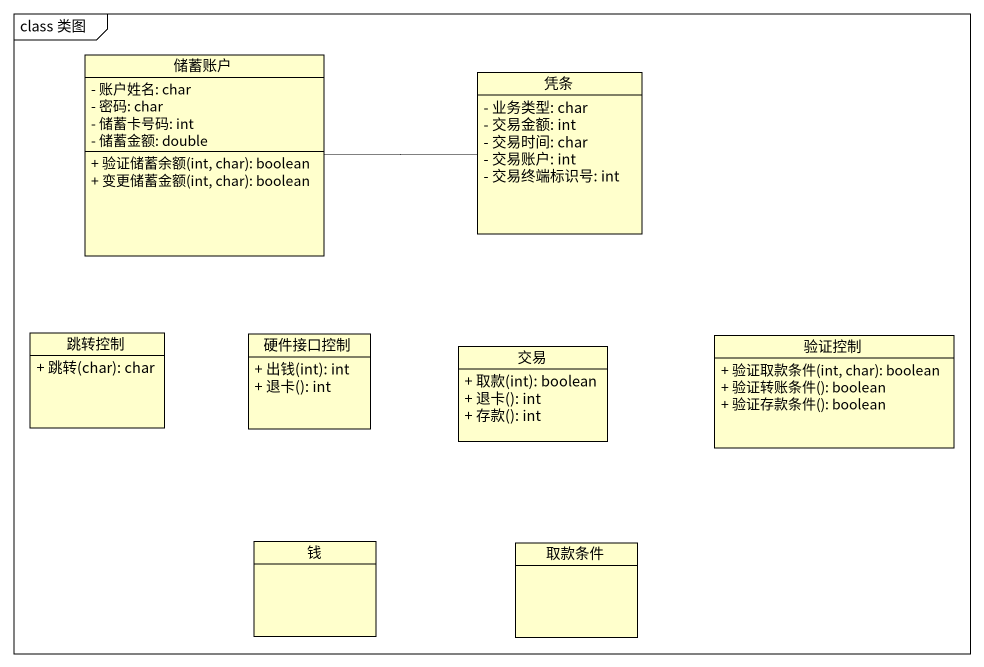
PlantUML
@startuml
mainframe class 类图
hide circle
hide empty members
skinparam classAttributeIconSize 0
class 储蓄账户 {
  - 账户姓名: char
  - 密码: char
  - 储蓄卡号码: int
  - 储蓄金额: double
  + 验证储蓄余额(int, char): boolean
  + 变更储蓄金额(int, char): boolean
}
class 凭条 {
  - 业务类型: char
  - 交易金额: int
  - 交易时间: char
  - 交易账户: int
  - 交易终端标识号: int
}
class 跳转控制 {
  + 跳转(char): char
}
class 硬件接口控制 {
  + 出钱(int): int
  + 退卡(): int
}
class 交易 {
  + 取款(int): boolean
  + 退卡(): int
  + 存款(): int
}
class 验证控制 {
  + 验证取款条件(int, char): boolean
  + 验证转账条件(): boolean
  + 验证存款条件(): boolean
}
class 钱
class 取款条件
储蓄账户 -right- 凭条
@enduml
